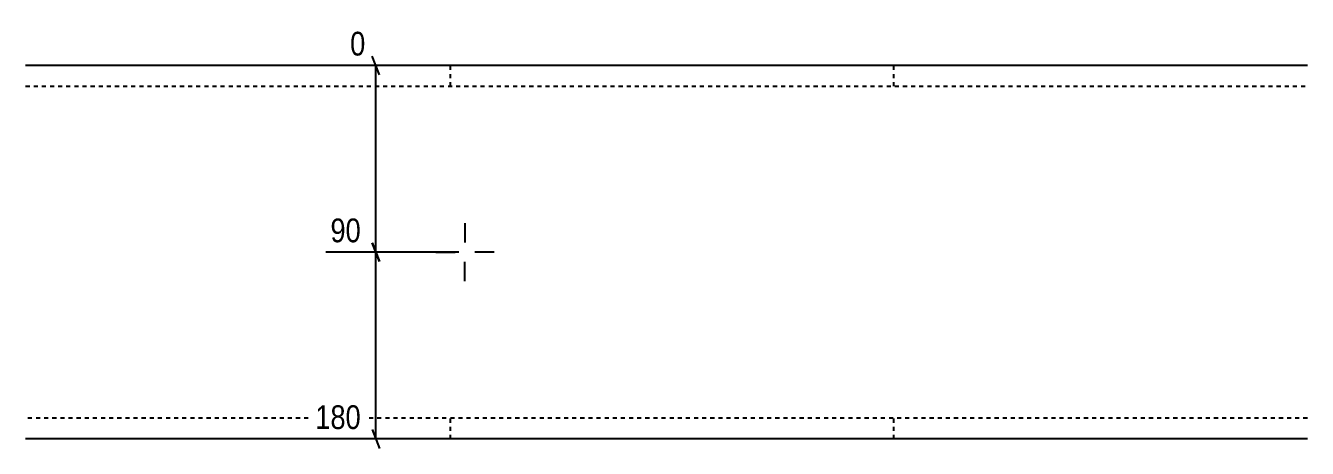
# Model space of a CAD drawing. Header units: millimetres. Extents: x 9 to 17840, y 7 to 378.
# Drawn here: x 2297 to 2915, y 9 to 213 of the extents above; entities that cross this region are included whole.
import ezdxf

# ---------------------------------------------------------------- set-up
doc = ezdxf.new("R2010")
doc.units = ezdxf.units.MM
doc.linetypes.add('DXK_LINE_DOT2', pattern=[3.9198, 1.9599, -1.9599])
doc.layers.add('MÅLSÆTNING', color=7, linetype='Continuous')
doc.layers.add('STÅL', color=7, linetype='Continuous')
doc.styles.add('Arial Narrow', font='ARIALN.TTF', dxfattribs={"height": 0.2})

msp = doc.modelspace()

# ---------------------------------------------------------------- linework, layer by layer
at = {"layer": 'MÅLSÆTNING', "color": 7, "linetype": 'Continuous'}
for p, q in [((2467.8, 189), (2464.2, 198)), ((2506, 193.5), (2453.59, 193.5)), ((2466, 103.5), (2466, 193.5)), ((2467.8, 99), (2464.2, 108)), ((2506, 103.5), (2441.9, 103.5)), ((2466, 13.5), (2466, 103.5)), ((2506, 13.5), (2434.59, 13.5)), ((2464.2, 18), (2467.8, 9))]:
    msp.add_line(p, q, dxfattribs=at)
at = {"layer": 'STÅL', "color": 2, "linetype": 'Continuous'}
for p, q in [((2915.47, 193.5), (2297, 193.5)), ((2915.47, 13.5), (2297, 13.5))]:
    msp.add_line(p, q, dxfattribs=at)
at = {"layer": 'STÅL', "color": 7, "linetype": 'DXK_LINE_DOT2'}
for p, q in [((2502, 183.5), (2502, 193.5)), ((2716, 183.5), (2716, 193.5)), ((2297, 183.5), (2915.47, 183.5)), ((2915.47, 23.5), (2297, 23.5)), ((2502, 13.5), (2502, 23.5)), ((2716, 13.5), (2716, 23.5))]:
    msp.add_line(p, q, dxfattribs=at)
at = {"layer": 'STÅL', "color": 3, "linetype": 'Continuous'}
for p, q in [((2509, 117.5), (2509, 108.18)), ((2495, 103.5), (2504.32, 103.5)), ((2523, 103.5), (2513.68, 103.5)), ((2509, 89.5), (2509, 98.82))]:
    msp.add_line(p, q, dxfattribs=at)

# ---------------------------------------------------------------- next in the draw order: wipeouts: each hides what was drawn before it
at = {"color": 0, "linetype": 'Continuous'}
for points in [[(2463.3, 195.9), (2463.3, 212.7), (2451.19, 212.7), (2451.19, 195.9)], [(2461.11, 105.9), (2461.11, 122.7), (2441.69, 122.7), (2441.69, 105.9)], [(2461.11, 15.9), (2461.11, 32.7), (2434.38, 32.7), (2434.38, 15.9)]]:
    msp.add_wipeout(points, dxfattribs=at).dxf.layer = 'MÅLSÆTNING'

# ---------------------------------------------------------------- next in the draw order: linework, layer by layer
at = {"layer": 'MÅLSÆTNING', "color": 7, "linetype": 'Continuous'}
for p, q in [((2464.2, 108), (2467.8, 99)), ((2506, 103.5), (2441.9, 103.5))]:
    msp.add_line(p, q, dxfattribs=at)

# ---------------------------------------------------------------- next in the draw order: texts
at = {"layer": 'MÅLSÆTNING', "color": 3, "linetype": 'Continuous', "style": 'Arial Narrow'}
for s, height, p in [('0', 11.45, (2453.59, 198.3)), ('90', 11.453, (2444.09, 108.3)), ('180', 11.453, (2436.78, 18.3))]:
    msp.add_text(s, height=height, dxfattribs=at).set_placement(p)

doc.saveas('drawing.dxf')
